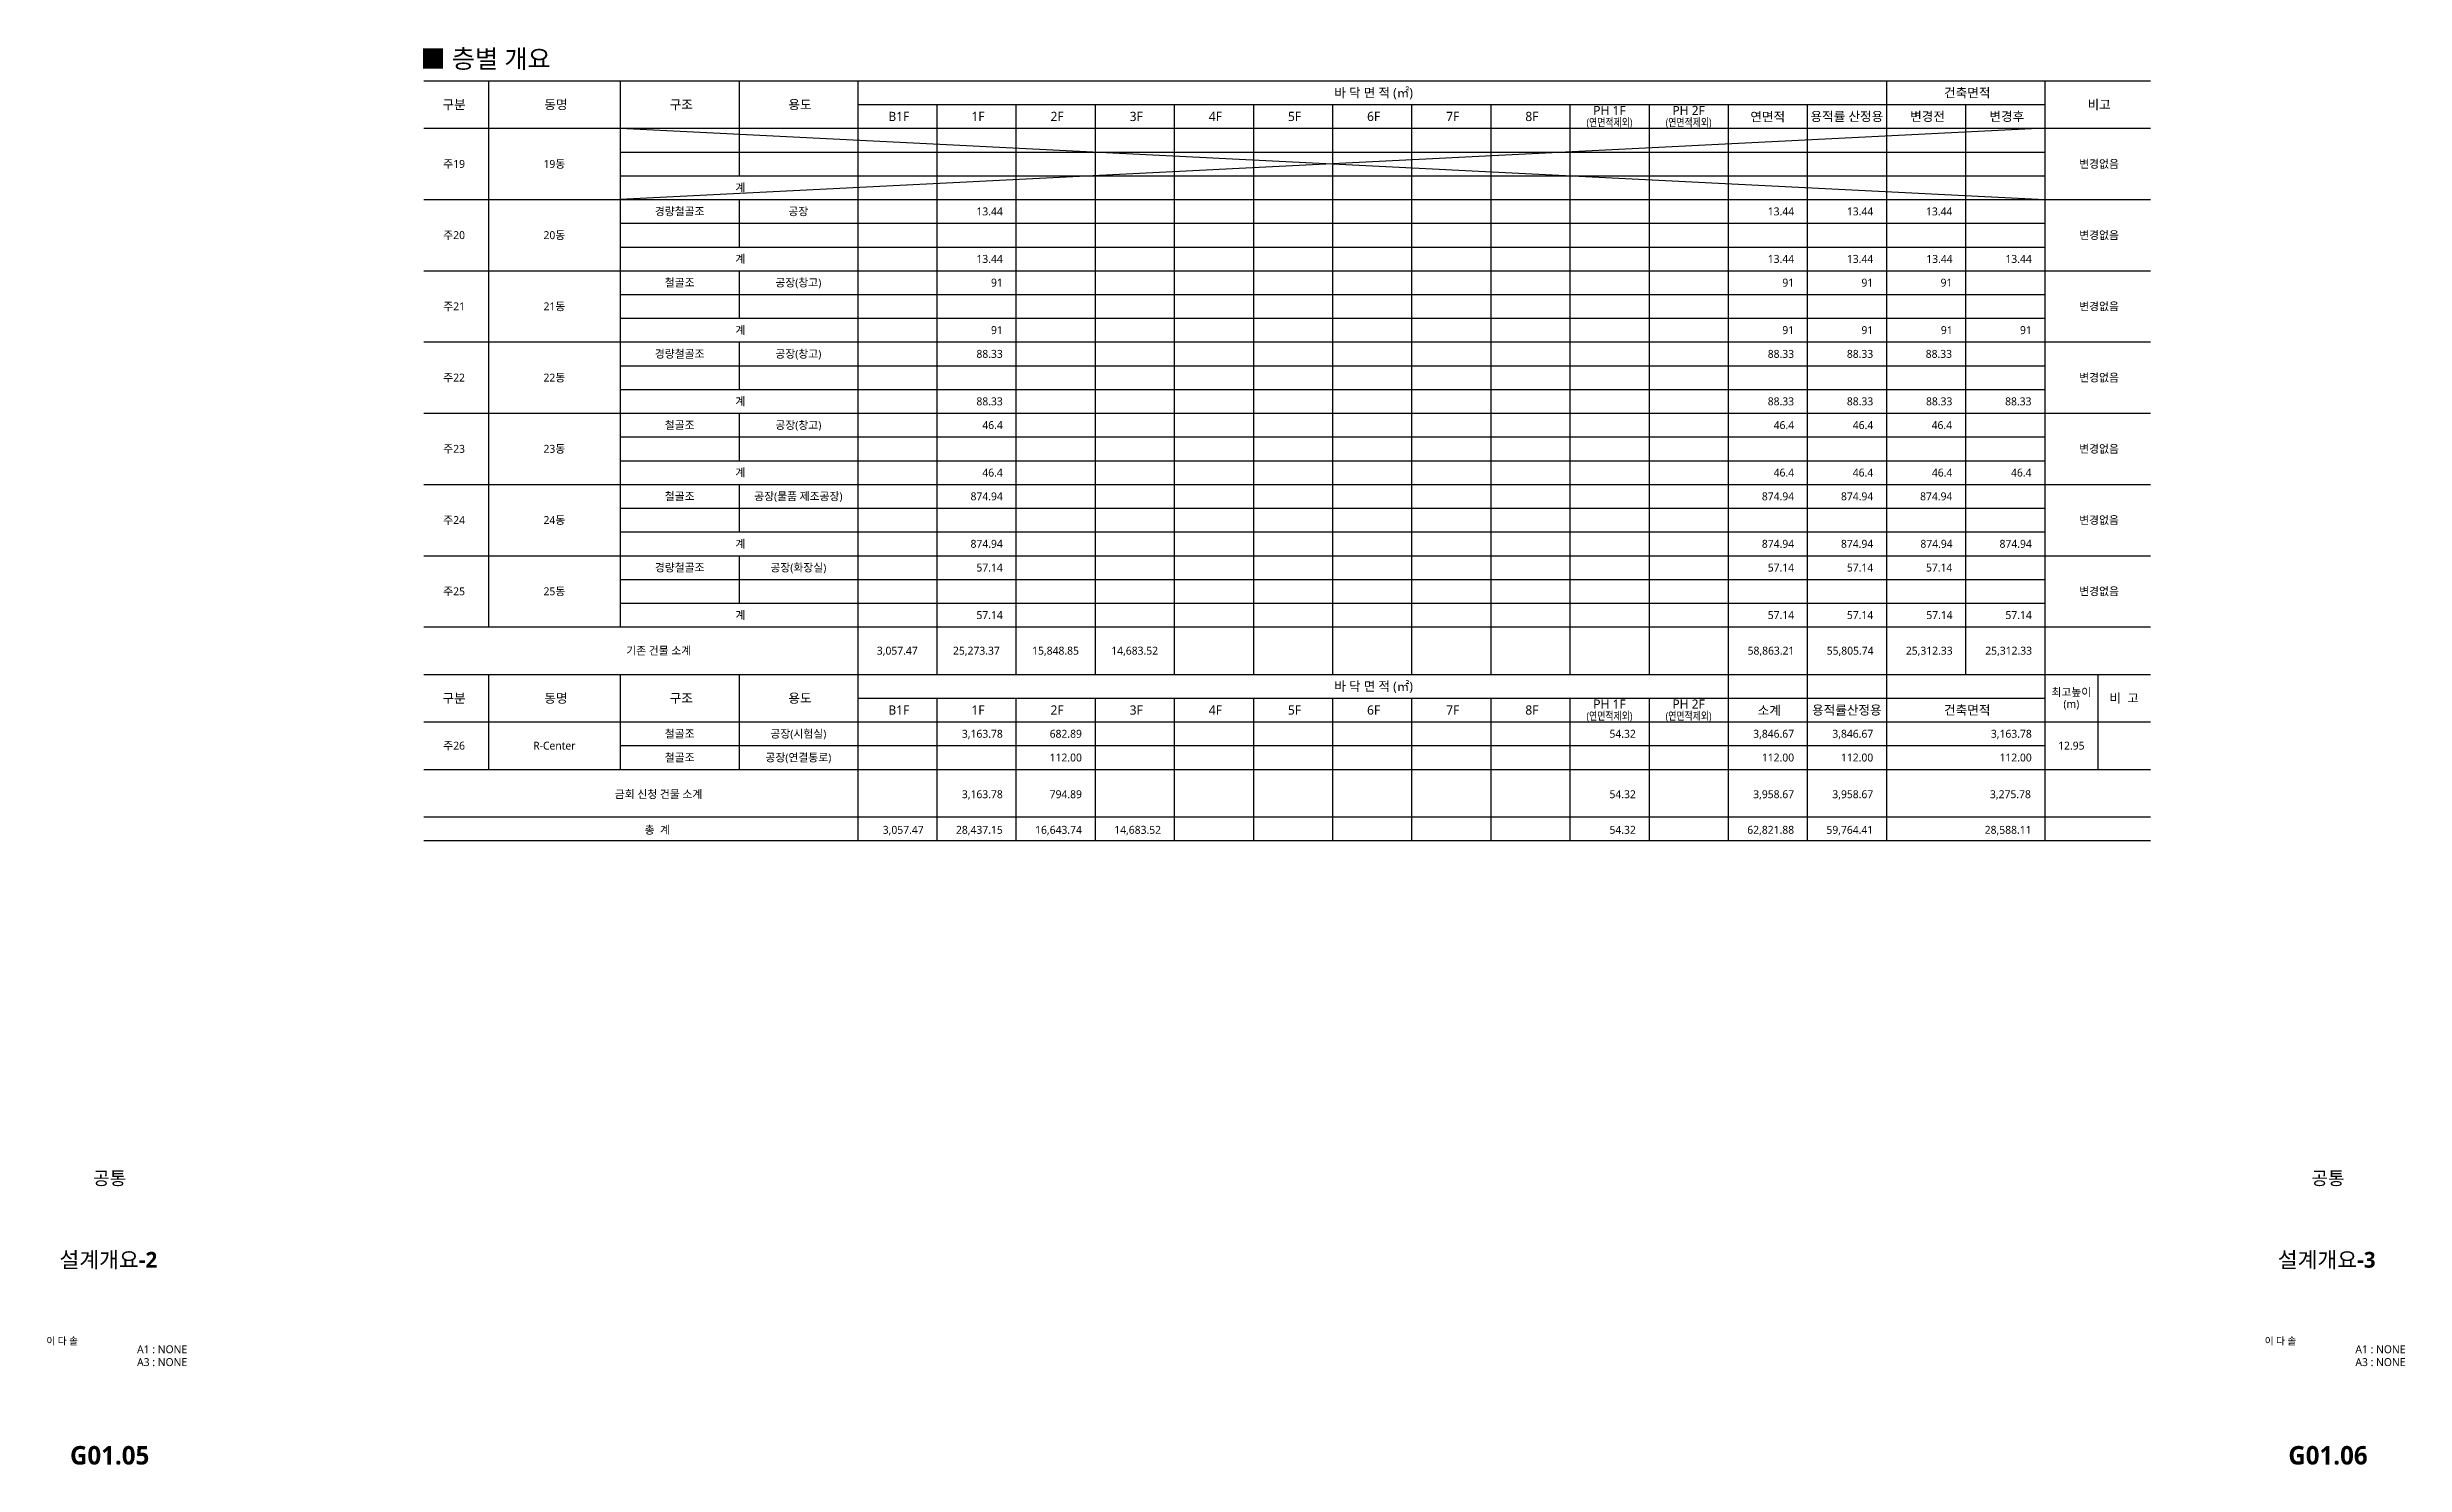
# Model space of a CAD drawing. Extents: x 5425 to 248764, y 2897 to 56672.
# Drawn here: x 159381 to 248764, y 2937 to 56672 of the extents above; entities that cross this region are included whole.
import ezdxf
from ezdxf.enums import TextEntityAlignment as Align

# ---------------------------------------------------------------- set-up
doc = ezdxf.new("R2010")
doc.units = 0
doc.header["$LTSCALE"] = 100
doc.header["$MEASUREMENT"] = 0
doc.layers.get('0').update_dxf_attribs({"linetype": 'CONTINUOUS'})
for name, color, linetype in [('ETC-8', 8, 'CONTINUOUS'), ('TEXT', 3, 'CONTINUOUS'), ('TXT', 3, 'CONTINUOUS'), ('XR-SHEET$0$TITLE', 7, 'CONTINUOUS'), ('XR-SHEET$1$SHT', 5, 'CONTINUOUS'), ('XR-SHEET$1$TEXT', 3, 'CONTINUOUS')]:
    doc.layers.add(name, color=color, linetype=linetype)
doc.layers.add('TXT-기존', color=6, linetype='CONTINUOUS', lineweight=20)
doc.styles.add('XR-SHEET$0$굴림체(옥산)', font='GulimChe.ttf')
doc.styles.add('맑은고딕B', font='malgunbd.ttf')
doc.styles.add('스타일1', font='malgun.ttf')

# ---------------------------------------------------------------- blocks, each defined once
blk = doc.blocks.new('XR-SHEET$0$TITLE')
at = {"layer": 'XR-SHEET$0$TITLE', "true_color": 0x000000, "style": 'XR-SHEET$0$굴림체(옥산)'}
for tag, height, p in [('동명칭', 6, (776.77, -457.26)), ('SCALE-A1', 3, (797.5, -522)), ('SCALE-A3', 3, (797.5, -527)), ('DATA', 3, (797.5, -540))]:
    blk.add_attdef(tag, text='', height=height, dxfattribs=at).set_placement(p, align=Align.MIDDLE)
for tag, height, p in [('TITLE1', 6, (776.5, -479.4)), ('TITLE4', 6, (776.5, -484.39)), ('TITLE2', 6, (776.5, -489)), ('TITLE5', 6, (776.5, -493.99)), ('TITLE3', 6, (776.5, -498.7)), ('NAME-1', 3, (760.16, -517.5)), ('NAME-2', 3, (760.16, -526.5)), ('A0.00', 7, (776.5, -561))]:
    blk.add_attdef(tag, text='', height=height, dxfattribs=at).set_placement(p, align=Align.MIDDLE_CENTER)

msp = doc.modelspace()

# ---------------------------------------------------------------- linework, layer by layer
at = {"color": 2}
for p, q in [((173660, 55397), (239121, 55397)), ((181110, 55397), (181110, 34697)), ((229110, 55397), (229110, 32897)), ((235121, 55397), (235121, 32897)), ((223110, 54497), (223110, 32897)), ((226110, 54497), (226110, 32897)), ((173660, 53597), (239121, 53597)), ((223110, 32897), (223110, 26597)), ((226110, 32897), (226110, 26597)), ((229110, 32897), (229110, 26597)), ((235121, 32897), (235121, 26597))]:
    msp.add_line(p, q, dxfattribs=at)
at = {"color": 1}
for p, q in [((181110, 53597), (235110, 50897)), ((235121, 53597), (181110, 50897))]:
    msp.add_line(p, q, dxfattribs=at)
at = {"layer": 'ETC-8'}
for p, q in [((176110, 55397), (176110, 34697)), ((185610, 55397), (185610, 51797)), ((190110, 55397), (190110, 32897)), ((190110, 54497), (235110, 54497)), ((193110, 54497), (193110, 32897)), ((196110, 54497), (196110, 32897)), ((199110, 54497), (199110, 32897)), ((202110, 54497), (202110, 32897)), ((205110, 54497), (205110, 32897)), ((208110, 54497), (208110, 32897)), ((211110, 54497), (211110, 32897)), ((214110, 54497), (214110, 32897)), ((217110, 54497), (217110, 32897)), ((220110, 54497), (220110, 32897)), ((232110, 54497), (232110, 32897)), ((181110, 52697), (235110, 52697)), ((181110, 51797), (235110, 51797)), ((181110, 51797), (235110, 51797)), ((181110, 50897), (235110, 50897)), ((181110, 50897), (235110, 50897)), ((185610, 50897), (185610, 49097)), ((181110, 49997), (235110, 49997)), ((181110, 49097), (235110, 49097)), ((181110, 49097), (235110, 49097)), ((181110, 48197), (235110, 48197)), ((181110, 48197), (235110, 48197)), ((185610, 48197), (185610, 46397)), ((181110, 47297), (235110, 47297)), ((181110, 46397), (235110, 46397)), ((181110, 46397), (235110, 46397)), ((181110, 45497), (235110, 45497)), ((181110, 45497), (235110, 45497)), ((185610, 45497), (185610, 43697)), ((181110, 44597), (235110, 44597)), ((181110, 43697), (235110, 43697)), ((181110, 43697), (235110, 43697)), ((181110, 42797), (235110, 42797)), ((181110, 42797), (235110, 42797)), ((185610, 42797), (185610, 40997)), ((181110, 41897), (235110, 41897)), ((181110, 40997), (235110, 40997)), ((181110, 40997), (235110, 40997)), ((181110, 40097), (235110, 40097)), ((181110, 40097), (235110, 40097)), ((185610, 40097), (185610, 38297)), ((181110, 39197), (235110, 39197)), ((181110, 38297), (235110, 38297)), ((181110, 38297), (235110, 38297)), ((181110, 37397), (235110, 37397)), ((181110, 37397), (235110, 37397)), ((185610, 37397), (185610, 35597)), ((181110, 36497), (235110, 36497)), ((181110, 35597), (235110, 35597)), ((181110, 35597), (235110, 35597)), ((190110, 32897), (190110, 26597)), ((190110, 31997), (235121, 31997)), ((193110, 31997), (193110, 26597)), ((196110, 31997), (196110, 26597)), ((199110, 31997), (199110, 26597)), ((202110, 31997), (202110, 26597)), ((205110, 31997), (205110, 26597)), ((208110, 31997), (208110, 26597)), ((211110, 31997), (211110, 26597)), ((214110, 31997), (214110, 26597)), ((217110, 31997), (217110, 26597)), ((220110, 31997), (220110, 26597)), ((181110, 30197), (235121, 30197))]:
    msp.add_line(p, q, dxfattribs=at)
at = {"layer": 'ETC-8', "color": 4}
for p, q in [((173660, 50897), (239121, 50897)), ((173660, 48197), (239121, 48197)), ((173660, 45497), (239121, 45497)), ((173660, 42797), (239121, 42797)), ((173660, 40097), (239121, 40097)), ((173660, 37397), (239121, 37397)), ((237121, 32897), (237121, 29297)), ((173660, 31097), (239121, 31097))]:
    msp.add_line(p, q, dxfattribs=at)
at = {"layer": 'ETC-8', "color": 2}
for p, q in [((173660, 34697), (239121, 34697)), ((173660, 32897), (239121, 32897)), ((173660, 29297), (239121, 29297)), ((173660, 27497), (239121, 27497)), ((173660, 26597), (239121, 26597))]:
    msp.add_line(p, q, dxfattribs=at)
at = {"layer": 'ETC-8', "color": 3}
for p, q in [((176110, 32897), (176110, 29297)), ((181110, 32897), (181110, 29297)), ((185610, 32897), (185610, 29297))]:
    msp.add_line(p, q, dxfattribs=at)

# ---------------------------------------------------------------- block references
at = {"layer": 'TEXT'}
ref = msp.add_blockref('XR-SHEET$0$TITLE', (84100, 0), dxfattribs=dict(at, xscale=100, yscale=100, zscale=100))
ref.add_attrib('TITLE2', '설계개요-2', dxfattribs={"layer": 'XR-SHEET$1$SHT', "color": 4, "true_color": 0x000004, "height": 600, "style": '맑은고딕B'}).set_placement((161700, 10709), align=Align.MIDDLE_CENTER)
ref.add_attrib('NAME-1', '이 다 솔', dxfattribs={"layer": 'XR-SHEET$1$TEXT', "color": 3, "true_color": 0x000003, "height": 270, "style": '스타일1'}).set_placement((159350, 7633, 1377), align=Align.MIDDLE_LEFT)
ref.add_attrib('SCALE-A1', 'A1 : NONE', dxfattribs={"layer": 'XR-SHEET$1$SHT', "color": 3, "true_color": 0x000003, "height": 300, "style": '스타일1'}).set_placement((163739, 7317), align=Align.MIDDLE_CENTER)
ref.add_attrib('SCALE-A3', 'A3 : NONE', dxfattribs={"layer": 'XR-SHEET$1$SHT', "color": 3, "true_color": 0x000003, "height": 300, "style": '스타일1'}).set_placement((163739, 6831), align=Align.MIDDLE_CENTER)
ref.add_attrib('A0.00', 'G01.05', dxfattribs={"layer": 'XR-SHEET$1$SHT', "color": 4, "true_color": 0x000004, "height": 700, "style": '맑은고딕B'}).set_placement((161750, 3300), align=Align.MIDDLE_CENTER)
ref = msp.add_blockref('XR-SHEET$0$TITLE', (168200, 0), dxfattribs=dict(at, xscale=100, yscale=100, zscale=100))
ref.add_attrib('TITLE2', '설계개요-3', dxfattribs={"layer": 'XR-SHEET$1$SHT', "color": 4, "true_color": 0x000004, "height": 600, "style": '맑은고딕B'}).set_placement((245800, 10709), align=Align.MIDDLE_CENTER)
ref.add_attrib('NAME-1', '이 다 솔', dxfattribs={"layer": 'XR-SHEET$1$TEXT', "color": 3, "true_color": 0x000003, "height": 270, "style": '스타일1'}).set_placement((243450, 7633, 1377), align=Align.MIDDLE_LEFT)
ref.add_attrib('SCALE-A1', 'A1 : NONE', dxfattribs={"layer": 'XR-SHEET$1$SHT', "color": 3, "true_color": 0x000003, "height": 300, "style": '스타일1'}).set_placement((247839, 7317), align=Align.MIDDLE_CENTER)
ref.add_attrib('SCALE-A3', 'A3 : NONE', dxfattribs={"layer": 'XR-SHEET$1$SHT', "color": 3, "true_color": 0x000003, "height": 300, "style": '스타일1'}).set_placement((247839, 6831), align=Align.MIDDLE_CENTER)
ref.add_attrib('A0.00', 'G01.06', dxfattribs={"layer": 'XR-SHEET$1$SHT', "color": 4, "true_color": 0x000004, "height": 700, "style": '맑은고딕B'}).set_placement((245850, 3300), align=Align.MIDDLE_CENTER)

# ---------------------------------------------------------------- texts
at = {"layer": 'TEXT', "style": '스타일1'}
msp.add_text('■ 층별 개요', height=700, dxfattribs=at).set_placement((173529, 55881))
for p in [(161750, 13800), (245850, 13800)]:
    msp.add_text('공통', height=500, rotation=0.01218, dxfattribs=at).set_placement(p, align=Align.MIDDLE_CENTER)
at = {"layer": 'TXT', "style": '스타일1'}
for s, height, p in [('구분', 350, (174810, 54497)), (' 동명', 350, (178610, 54497)), (' 구조', 350, (183360, 54497)), (' 용도', 350, (187860, 54497)), (' 바 닥 면 적 (㎡)', 350, (209610, 54947)), (' 건축면적', 350, (232116, 54947)), (' 비고', 350, (237116, 54497)), (' B1F', 350, (191610, 54047)), (' 1F', 350, (194610, 54047)), (' 2F', 350, (197610, 54047)), (' 3F', 350, (200610, 54047)), (' 4F', 350, (203610, 54047)), (' 5F', 350, (206610, 54047)), (' 6F', 350, (209610, 54047)), (' 7F', 350, (212610, 54047)), (' 8F', 350, (215610, 54047)), ('PH 1F', 350, (218610, 54272)), ('PH 2F', 350, (221610, 54272)), ('연면적', 350, (224610, 54035)), ('용적률 산정용', 350, (227610, 54047)), (' 변경전', 350, (230610, 54047)), (' 변경후', 350, (233616, 54047)), ('주19', 300, (174810, 52247)), ('19동', 300, (178610, 52247)), (' 변경없음', 300, (237121, 52247)), (' 계', 300, (185610, 51347)), ('경량철골조', 300, (183360, 50447)), ('공장', 300, (187860, 50447)), ('주20', 300, (174810, 49547)), ('20동', 300, (178610, 49547)), (' 변경없음', 300, (237121, 49547)), (' 계', 300, (185610, 48647)), ('철골조', 300, (183360, 47747)), ('공장(창고)', 300, (187860, 47747)), ('주21', 300, (174810, 46847)), ('21동', 300, (178610, 46847)), (' 변경없음', 300, (237121, 46847)), (' 계', 300, (185610, 45947)), ('경량철골조', 300, (183360, 45047)), ('공장(창고)', 300, (187860, 45047)), ('주22', 300, (174810, 44147)), ('22동', 300, (178610, 44147)), (' 변경없음', 300, (237121, 44147)), (' 계', 300, (185610, 43247)), ('철골조', 300, (183360, 42347)), ('공장(창고)', 300, (187860, 42347)), ('주23', 300, (174810, 41447)), ('23동', 300, (178610, 41447)), (' 변경없음', 300, (237121, 41447)), (' 계', 300, (185610, 40547)), ('철골조', 300, (183360, 39647)), ('공장(물품 제조공장)', 300, (187860, 39647)), ('주24', 300, (174810, 38747)), ('24동', 300, (178610, 38747)), (' 변경없음', 300, (237121, 38747)), (' 계', 300, (185610, 37847)), ('경량철골조', 300, (183360, 36947)), ('공장(화장실)', 300, (187860, 36947)), ('주25', 300, (174810, 36047)), ('25동', 300, (178610, 36047)), (' 변경없음', 300, (237121, 36047)), (' 계', 300, (185610, 35147)), ('3,057.47', 300, (191610, 33797)), ('25,273.37', 300, (194610, 33797)), ('15,848.85', 300, (197610, 33797)), ('14,683.52', 300, (200610, 33797)), ('구분', 350, (174810, 31997)), (' 동명', 350, (178610, 31997)), (' 구조', 350, (183360, 31997)), (' 용도', 350, (187860, 31997)), (' 바 닥 면 적 (㎡)', 350, (209610, 32447)), ('비  고', 350, (238121, 31997)), (' B1F', 350, (191610, 31547)), (' 1F', 350, (194610, 31547)), (' 2F', 350, (197610, 31547)), (' 3F', 350, (200610, 31547)), (' 4F', 350, (203610, 31547)), (' 5F', 350, (206610, 31547)), (' 6F', 350, (209610, 31547)), (' 7F', 350, (212610, 31547)), (' 8F', 350, (215610, 31547)), ('PH 1F', 350, (218610, 31772)), ('PH 2F', 350, (221610, 31772)), (' 소계', 350, (224610, 31535)), ('용적률산정용', 350, (227610, 31547)), (' 건축면적', 350, (232116, 31547)), ('철골조', 300, (183360, 30647)), ('공장(시험실)', 300, (187860, 30647)), ('주26', 300, (174810, 30197)), ('R-Center', 300, (178610, 30197)), ('철골조', 300, (183360, 29747)), ('공장(연결통로)', 300, (187860, 29747))]:
    msp.add_text(s, height=height, dxfattribs=at).set_placement(p, align=Align.MIDDLE_CENTER)
at = {"layer": 'TXT', "style": '스타일1', "width": 0.8}
for p in [(218610, 53822), (221610, 53822), (218610, 31322), (221610, 31322)]:
    msp.add_text('(연면적제외)', height=300, dxfattribs=at).set_placement(p, align=Align.MIDDLE_CENTER)
at = {"layer": 'TXT', "style": '스타일1'}
for s, p in [('13.44', (195610, 50447)), ('13.44', (225610, 50447)), ('13.44', (228610, 50447)), ('13.44', (231610, 50447)), ('13.44', (195610, 48647)), ('13.44', (225610, 48647)), ('13.44', (228610, 48647)), ('13.44', (231621, 48647)), ('13.44', (234621, 48647)), ('91', (195610, 47747)), ('91', (225610, 47747)), ('91', (228610, 47747)), ('91', (231610, 47747)), ('91', (195610, 45947)), ('91', (225610, 45947)), ('91', (228610, 45947)), ('91', (231621, 45947)), ('91', (234621, 45947)), ('88.33', (195610, 45047)), ('88.33', (225610, 45047)), ('88.33', (228610, 45047)), ('88.33', (231599, 45047)), ('88.33', (195610, 43247)), ('88.33', (225610, 43247)), ('88.33', (228610, 43247)), ('88.33', (231610, 43247)), ('88.33', (234610, 43247)), ('46.4', (195610, 42347)), ('46.4', (225610, 42347)), ('46.4', (228610, 42347)), ('46.4', (231599, 42347)), ('46.4', (195610, 40547)), ('46.4', (225610, 40547)), ('46.4', (228610, 40547)), ('46.4', (231610, 40547)), ('46.4', (234610, 40547)), ('874.94', (195610, 39647)), ('874.94', (225610, 39647)), ('874.94', (228610, 39647)), ('874.94', (231610, 39647)), ('874.94', (195610, 37847)), ('874.94', (225610, 37847)), ('874.94', (228610, 37847)), ('874.94', (231621, 37847)), ('874.94', (234621, 37847)), ('57.14', (195610, 36947)), ('57.14', (225610, 36947)), ('57.14', (228610, 36947)), ('57.14', (231610, 36947)), ('57.14', (195610, 35147)), ('57.14', (225610, 35147)), ('57.14', (228610, 35147)), ('57.14', (231621, 35147)), ('57.14', (234621, 35147)), ('3,163.78', (195610, 30647)), ('682.89', (198610, 30647)), ('54.32', (219610, 30647)), ('3,846.67', (225610, 30647)), ('3,846.67', (228610, 30647)), ('3,163.78', (234621, 30647)), ('112.00', (198610, 29747)), ('112.00', (225610, 29747)), ('112.00', (228610, 29747)), ('112.00', (234621, 29747))]:
    msp.add_text(s, height=300, dxfattribs=at).set_placement(p, align=Align.MIDDLE_RIGHT)
at = {"layer": 'TXT', "color": 3, "style": '스타일1'}
for s, p in [('최고높이', (236121, 32228)), ('(m)', (236121, 31778))]:
    msp.add_text(s, height=300, dxfattribs=at).set_placement(p, align=Align.MIDDLE_CENTER)
at = {"layer": 'TXT-기존', "color": 4, "style": '스타일1'}
for s, p in [(' 기존 건물 소계', (182516, 33797)), ('12.95', (236121, 30197)), (' 금회 신청 건물 소계', (182510, 28356)), ('총  계', (182510, 27006))]:
    msp.add_text(s, height=300, dxfattribs=at).set_placement(p, align=Align.MIDDLE_CENTER)
for s, p in [('58,863.21', (225621, 33797)), ('55,805.74', (228621, 33797)), ('25,312.33', (231621, 33797)), ('25,312.33', (234632, 33797)), ('3,163.78', (195610, 28356)), ('794.89', (198610, 28356)), ('54.32', (219610, 28356)), ('3,958.67', (225610, 28356)), ('3,958.67', (228610, 28356)), ('3,275.78', (234587, 28356)), ('3,057.47', (192610, 27006)), ('28,437.15', (195610, 27006)), ('16,643.74', (198610, 27006)), ('14,683.52', (201610, 27006)), ('54.32', (219610, 27006)), ('62,821.88', (225610, 27006)), ('59,764.41', (228610, 27006)), ('28,588.11', (234612, 27006))]:
    msp.add_text(s, height=300, dxfattribs=at).set_placement(p, align=Align.MIDDLE_RIGHT)

doc.saveas('drawing.dxf')
